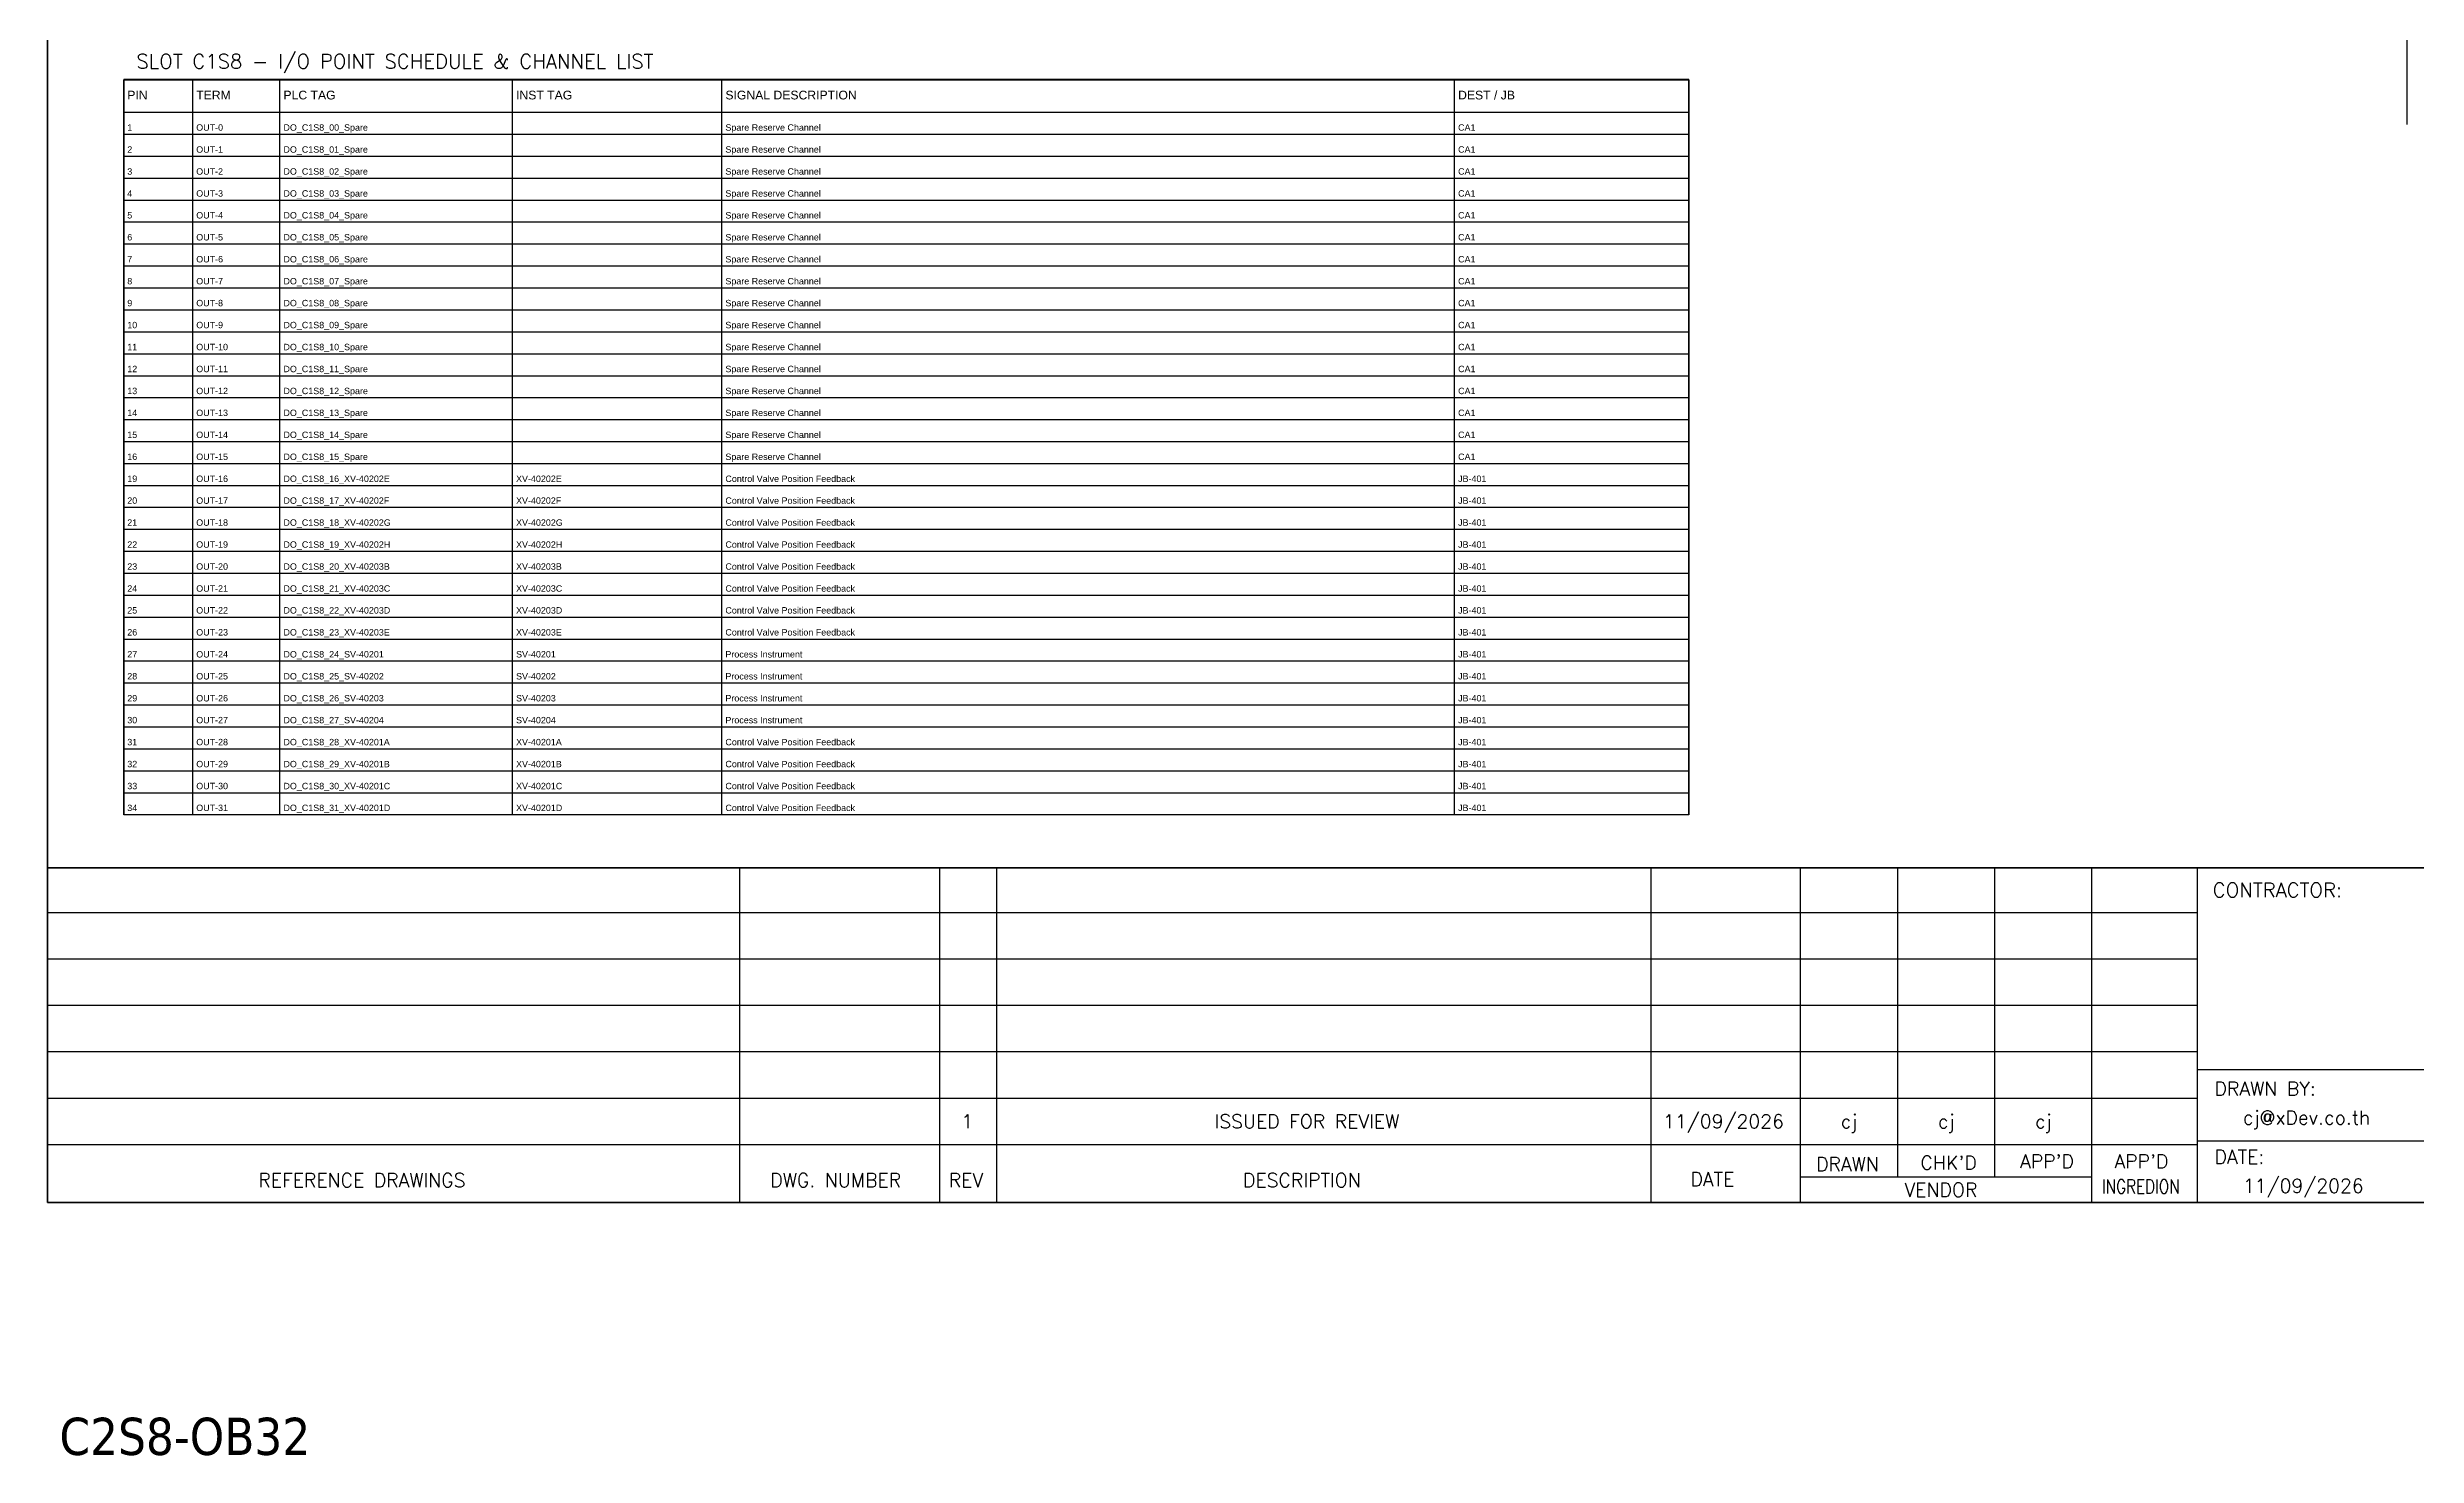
# Model space of a CAD drawing. Header units: millimetres. Extents: x 0 to 62600, y 0 to 14837.
# Drawn here: x 33546 to 35584, y 11799 to 13011 of the extents above; entities that cross this region are included whole.
import ezdxf
from ezdxf.enums import TextEntityAlignment as Align

# ---------------------------------------------------------------- set-up
doc = ezdxf.new("R2010")
doc.units = ezdxf.units.MM
for name, color, linetype in [('GT_1', 9, 'Continuous'), ('HELPPOINT', 7, 'Continuous'), ('MEMBER', 7, 'Continuous')]:
    doc.layers.add(name, color=color, linetype=linetype)
doc.layers.add('IE-WIRE', color=7, linetype='Continuous', lineweight=25)
doc.styles.add('ROMANS', font='romans.shx', dxfattribs={"width": 0.85, "height": 25})
doc.styles.get("Standard").update_dxf_attribs({"font": 'arial.ttf'})
doc.styles.add('Tahoma', font='')
doc.styles.get('Tahoma').set_extended_font_data('Tahoma')

msp = doc.modelspace()

# ---------------------------------------------------------------- linework, layer by layer
at = {"color": 7}
for p, q in [((33671.4, 12350.7), (33671.4, 12982.8)), ((33746.4, 12350.7), (33746.4, 12982.8)), ((33946.4, 12350.7), (33946.4, 12982.8)), ((34126.4, 12350.7), (34126.4, 12982.8)), ((34756.4, 12350.7), (34756.4, 12982.8)), ((33612.1, 12954.8), (34957.9, 12954.8))]:
    msp.add_line(p, q, dxfattribs=at)
at = {"color": 8}
for p, q in [((33612.1, 12935.9), (34957.9, 12935.9)), ((33612.1, 12917), (34957.9, 12917)), ((33612.1, 12898.1), (34957.9, 12898.1)), ((33612.1, 12879.2), (34957.9, 12879.2)), ((33612.1, 12860.4), (34957.9, 12860.4)), ((33612.1, 12841.5), (34957.9, 12841.5)), ((33612.1, 12822.6), (34957.9, 12822.6)), ((33612.1, 12803.7), (34957.9, 12803.7)), ((33612.1, 12784.9), (34957.9, 12784.9)), ((33612.1, 12766), (34957.9, 12766)), ((33612.1, 12747.1), (34957.9, 12747.1)), ((33612.1, 12728.2), (34957.9, 12728.2)), ((33612.1, 12709.3), (34957.9, 12709.3)), ((33612.1, 12690.5), (34957.9, 12690.5)), ((33612.1, 12671.6), (34957.9, 12671.6)), ((33612.1, 12652.7), (34957.9, 12652.7)), ((33612.1, 12633.8), (34957.9, 12633.8)), ((33612.1, 12615), (34957.9, 12615)), ((33612.1, 12596.1), (34957.9, 12596.1)), ((33612.1, 12577.2), (34957.9, 12577.2)), ((33612.1, 12558.3), (34957.9, 12558.3)), ((33612.1, 12539.4), (34957.9, 12539.4)), ((33612.1, 12520.6), (34957.9, 12520.6)), ((33612.1, 12501.7), (34957.9, 12501.7)), ((33612.1, 12482.8), (34957.9, 12482.8)), ((33612.1, 12463.9), (34957.9, 12463.9)), ((33612.1, 12445), (34957.9, 12445)), ((33612.1, 12426.2), (34957.9, 12426.2)), ((33612.1, 12407.3), (34957.9, 12407.3)), ((33612.1, 12388.4), (34957.9, 12388.4)), ((33612.1, 12369.5), (34957.9, 12369.5))]:
    msp.add_line(p, q, dxfattribs=at)
at = {"color": 7}
msp.add_lwpolyline([(33612.1, 12350.7), (34957.9, 12350.7), (34957.9, 12982.8), (33612.1, 12982.8), (33612.1, 12350.7)], dxfattribs=at)
msp.add_lwpolyline([(33612.1, 12982.7), (34957.9, 12982.7), (34957.9, 12350.6), (33612.1, 12350.6)], close=True)
at = {"layer": 'GT_1', "color": 4}
for p, q in [((34141.8, 12016.9), (34141.8, 12305)), ((34313.7, 12016.9), (34313.7, 12305)), ((34362.9, 12016.9), (34362.9, 12305)), ((34925.5, 12016.9), (34925.5, 12305)), ((35053.8, 12016.9), (35053.8, 12305)), ((35137.4, 12038.7), (35137.4, 12305)), ((35220.9, 12038.7), (35220.9, 12305)), ((35304.2, 12016.9), (35304.2, 12305)), ((35395.2, 12016.9), (35395.2, 12305)), ((35395.2, 12266.2), (33546.4, 12266.2)), ((35395.2, 12226.4), (33546.4, 12226.4)), ((35395.2, 12186.4), (33546.4, 12186.4)), ((35395.2, 12146.5), (33546.4, 12146.5)), ((36182.2, 12131.2), (35395.2, 12131.2)), ((35395.2, 12106.6), (33546.4, 12106.6)), ((35395.1, 12066.7), (33546.4, 12066.7)), ((36182.2, 12069.7), (35395.2, 12069.7)), ((35304.2, 12038.7), (35053.8, 12038.7))]:
    msp.add_line(p, q, dxfattribs=at)
at = {"layer": 'HELPPOINT', "color": 4, "lineweight": 35}
for p, q in [((33546.4, 12016.9), (33546.4, 14721.1)), ((33546.4, 12016.9), (33546.4, 14721.1)), ((37439.7, 12016.9), (33546.4, 12016.9)), ((37439.7, 12016.9), (33546.4, 12016.9))]:
    msp.add_line(p, q, dxfattribs=at)
at = {"layer": 'IE-WIRE', "color": 4, "ltscale": 25.4}
msp.add_line((35575.2, 14423.7), (35575.2, 12944.1), dxfattribs=at)
at = {"layer": 'MEMBER', "color": 4, "lineweight": 35}
msp.add_line((33546.4, 12305), (37439.7, 12305), dxfattribs=at)
msp.add_line((33546.4, 12305), (37439.7, 12305), dxfattribs=at)

# ---------------------------------------------------------------- texts
at = {"color": 3}
for s, p in [('PIN', (33615.1, 12965.8)), ('TERM', (33674.4, 12965.8)), ('PLC TAG', (33749.4, 12965.8)), ('INST TAG', (33949.4, 12965.8)), ('SIGNAL DESCRIPTION', (34129.4, 12965.8)), ('DEST / JB', (34759.4, 12965.8))]:
    msp.add_text(s, height=7.5, dxfattribs=at).set_placement(p)
at = {"color": 7}
for s, p in [('1', (33615.1, 12938.9)), ('OUT-0', (33674.4, 12938.9)), ('DO_C1S8_00_Spare', (33749.4, 12938.9)), ('Spare Reserve Channel', (34129.4, 12938.9)), ('CA1', (34759.4, 12938.9)), ('2', (33615.1, 12920)), ('OUT-1', (33674.4, 12920)), ('DO_C1S8_01_Spare', (33749.4, 12920)), ('Spare Reserve Channel', (34129.4, 12920)), ('CA1', (34759.4, 12920)), ('3', (33615.1, 12901.1)), ('OUT-2', (33674.4, 12901.1)), ('DO_C1S8_02_Spare', (33749.4, 12901.1)), ('Spare Reserve Channel', (34129.4, 12901.1)), ('CA1', (34759.4, 12901.1)), ('4', (33615.1, 12882.2)), ('OUT-3', (33674.4, 12882.2)), ('DO_C1S8_03_Spare', (33749.4, 12882.2)), ('Spare Reserve Channel', (34129.4, 12882.2)), ('CA1', (34759.4, 12882.2)), ('5', (33615.1, 12863.4)), ('OUT-4', (33674.4, 12863.4)), ('DO_C1S8_04_Spare', (33749.4, 12863.4)), ('Spare Reserve Channel', (34129.4, 12863.4)), ('CA1', (34759.4, 12863.4)), ('6', (33615.1, 12844.5)), ('OUT-5', (33674.4, 12844.5)), ('DO_C1S8_05_Spare', (33749.4, 12844.5)), ('Spare Reserve Channel', (34129.4, 12844.5)), ('CA1', (34759.4, 12844.5)), ('7', (33615.1, 12825.6)), ('OUT-6', (33674.4, 12825.6)), ('DO_C1S8_06_Spare', (33749.4, 12825.6)), ('Spare Reserve Channel', (34129.4, 12825.6)), ('CA1', (34759.4, 12825.6)), ('8', (33615.1, 12806.7)), ('9', (33615.1, 12787.9)), ('OUT-7', (33674.4, 12806.7)), ('OUT-8', (33674.4, 12787.9)), ('DO_C1S8_07_Spare', (33749.4, 12806.7)), ('DO_C1S8_08_Spare', (33749.4, 12787.9)), ('Spare Reserve Channel', (34129.4, 12806.7)), ('Spare Reserve Channel', (34129.4, 12787.9)), ('CA1', (34759.4, 12806.7)), ('CA1', (34759.4, 12787.9)), ('10', (33615.1, 12769)), ('OUT-9', (33674.4, 12769)), ('DO_C1S8_09_Spare', (33749.4, 12769)), ('Spare Reserve Channel', (34129.4, 12769)), ('CA1', (34759.4, 12769)), ('11', (33615.1, 12750.1)), ('OUT-10', (33674.4, 12750.1)), ('DO_C1S8_10_Spare', (33749.4, 12750.1)), ('Spare Reserve Channel', (34129.4, 12750.1)), ('CA1', (34759.4, 12750.1)), ('12', (33615.1, 12731.2)), ('OUT-11', (33674.4, 12731.2)), ('DO_C1S8_11_Spare', (33749.4, 12731.2)), ('Spare Reserve Channel', (34129.4, 12731.2)), ('CA1', (34759.4, 12731.2)), ('13', (33615.1, 12712.3)), ('OUT-12', (33674.4, 12712.3)), ('DO_C1S8_12_Spare', (33749.4, 12712.3)), ('Spare Reserve Channel', (34129.4, 12712.3)), ('CA1', (34759.4, 12712.3)), ('14', (33615.1, 12693.5)), ('OUT-13', (33674.4, 12693.5)), ('DO_C1S8_13_Spare', (33749.4, 12693.5)), ('Spare Reserve Channel', (34129.4, 12693.5)), ('CA1', (34759.4, 12693.5)), ('15', (33615.1, 12674.6)), ('OUT-14', (33674.4, 12674.6)), ('DO_C1S8_14_Spare', (33749.4, 12674.6)), ('Spare Reserve Channel', (34129.4, 12674.6)), ('CA1', (34759.4, 12674.6)), ('16', (33615.1, 12655.7)), ('OUT-15', (33674.4, 12655.7)), ('DO_C1S8_15_Spare', (33749.4, 12655.7)), ('Spare Reserve Channel', (34129.4, 12655.7)), ('CA1', (34759.4, 12655.7)), ('19', (33615.1, 12636.8)), ('OUT-16', (33674.4, 12636.8)), ('DO_C1S8_16_XV-40202E', (33749.4, 12636.8)), ('XV-40202E', (33949.4, 12636.8)), ('Control Valve Position Feedback', (34129.4, 12636.8)), ('JB-401', (34759.4, 12636.8)), ('20', (33615.1, 12618)), ('OUT-17', (33674.4, 12618)), ('DO_C1S8_17_XV-40202F', (33749.4, 12618)), ('XV-40202F', (33949.4, 12618)), ('Control Valve Position Feedback', (34129.4, 12618)), ('JB-401', (34759.4, 12618)), ('21', (33615.1, 12599.1)), ('OUT-18', (33674.4, 12599.1)), ('DO_C1S8_18_XV-40202G', (33749.4, 12599.1)), ('XV-40202G', (33949.4, 12599.1)), ('Control Valve Position Feedback', (34129.4, 12599.1)), ('JB-401', (34759.4, 12599.1)), ('22', (33615.1, 12580.2)), ('OUT-19', (33674.4, 12580.2)), ('DO_C1S8_19_XV-40202H', (33749.4, 12580.2)), ('XV-40202H', (33949.4, 12580.2)), ('Control Valve Position Feedback', (34129.4, 12580.2)), ('JB-401', (34759.4, 12580.2)), ('23', (33615.1, 12561.3)), ('OUT-20', (33674.4, 12561.3)), ('DO_C1S8_20_XV-40203B', (33749.4, 12561.3)), ('XV-40203B', (33949.4, 12561.3)), ('Control Valve Position Feedback', (34129.4, 12561.3)), ('JB-401', (34759.4, 12561.3)), ('24', (33615.1, 12542.4)), ('25', (33615.1, 12523.6)), ('OUT-21', (33674.4, 12542.4)), ('OUT-22', (33674.4, 12523.6)), ('DO_C1S8_21_XV-40203C', (33749.4, 12542.4)), ('DO_C1S8_22_XV-40203D', (33749.4, 12523.6)), ('XV-40203C', (33949.4, 12542.4)), ('XV-40203D', (33949.4, 12523.6)), ('Control Valve Position Feedback', (34129.4, 12542.4)), ('Control Valve Position Feedback', (34129.4, 12523.6)), ('JB-401', (34759.4, 12542.4)), ('JB-401', (34759.4, 12523.6)), ('26', (33615.1, 12504.7)), ('OUT-23', (33674.4, 12504.7)), ('DO_C1S8_23_XV-40203E', (33749.4, 12504.7)), ('XV-40203E', (33949.4, 12504.7)), ('Control Valve Position Feedback', (34129.4, 12504.7)), ('JB-401', (34759.4, 12504.7)), ('27', (33615.1, 12485.8)), ('OUT-24', (33674.4, 12485.8)), ('DO_C1S8_24_SV-40201', (33749.4, 12485.8)), ('SV-40201', (33949.4, 12485.8)), ('Process Instrument', (34129.4, 12485.8)), ('JB-401', (34759.4, 12485.8)), ('28', (33615.1, 12466.9)), ('OUT-25', (33674.4, 12466.9)), ('DO_C1S8_25_SV-40202', (33749.4, 12466.9)), ('SV-40202', (33949.4, 12466.9)), ('Process Instrument', (34129.4, 12466.9)), ('JB-401', (34759.4, 12466.9)), ('29', (33615.1, 12448)), ('OUT-26', (33674.4, 12448)), ('DO_C1S8_26_SV-40203', (33749.4, 12448)), ('SV-40203', (33949.4, 12448)), ('Process Instrument', (34129.4, 12448)), ('JB-401', (34759.4, 12448)), ('30', (33615.1, 12429.2)), ('OUT-27', (33674.4, 12429.2)), ('DO_C1S8_27_SV-40204', (33749.4, 12429.2)), ('SV-40204', (33949.4, 12429.2)), ('Process Instrument', (34129.4, 12429.2)), ('JB-401', (34759.4, 12429.2)), ('31', (33615.1, 12410.3)), ('OUT-28', (33674.4, 12410.3)), ('DO_C1S8_28_XV-40201A', (33749.4, 12410.3)), ('XV-40201A', (33949.4, 12410.3)), ('Control Valve Position Feedback', (34129.4, 12410.3)), ('JB-401', (34759.4, 12410.3)), ('32', (33615.1, 12391.4)), ('OUT-29', (33674.4, 12391.4)), ('DO_C1S8_29_XV-40201B', (33749.4, 12391.4)), ('XV-40201B', (33949.4, 12391.4)), ('Control Valve Position Feedback', (34129.4, 12391.4)), ('JB-401', (34759.4, 12391.4)), ('33', (33615.1, 12372.5)), ('OUT-30', (33674.4, 12372.5)), ('DO_C1S8_30_XV-40201C', (33749.4, 12372.5)), ('XV-40201C', (33949.4, 12372.5)), ('Control Valve Position Feedback', (34129.4, 12372.5)), ('JB-401', (34759.4, 12372.5)), ('34', (33615.1, 12353.7)), ('OUT-31', (33674.4, 12353.7)), ('DO_C1S8_31_XV-40201D', (33749.4, 12353.7)), ('XV-40201D', (33949.4, 12353.7)), ('Control Valve Position Feedback', (34129.4, 12353.7)), ('JB-401', (34759.4, 12353.7))]:
    msp.add_text(s, height=5.5, dxfattribs=at).set_placement(p)
at = {"color": 2, "style": 'Tahoma'}
msp.add_text('C2S8-OB32', height=32, dxfattribs=at).set_placement((33556.8, 11799.9))
at = {"layer": 'MEMBER', "color": 4, "ltscale": 0.8, "style": 'ROMANS'}
for s, height, p in [('SLOT C1S8 - I/O POINT SCHEDULE & CHANNEL LIST', 12.35, (33623, 12992.4)), ('CONTRACTOR:', 12.35, (35408.3, 12279.6)), ('DRAWN BY:', 11.88, (35409.8, 12109)), ('cj@xDev.co.th', 11.875, (35434.2, 12084.1)), ('DATE:', 11.88, (35409.8, 12050.4)), ('REFERENCE DRAWINGS', 11.875, (33727.8, 12030.3)), ('DWG. NUMBER', 11.875, (34168, 12030.3)), ('REV', 11.88, (34321.5, 12030.3)), ('DESCRIPTION', 11.875, (34574.4, 12030.3)), ('DATE', 11.88, (34959.2, 12031.1)), ('DRAWN', 11.88, (35067.2, 12044.1)), ("CHK'D", 11.88, (35157, 12045.3)), ("APP'D", 11.88, (35242.6, 12046.5)), ("APP'D", 11.88, (35323.8, 12046.5)), ('VENDOR', 11.88, (35143.3, 12022)), ('11/09/2026', 11.88, (35434.2, 12025.4))]:
    msp.add_text(s, height=height, dxfattribs=at).set_placement(p)
for s, height, p in [('1', 11.9, (34337.3, 12086.8)), ('ISSUED FOR REVIEW', 11.875, (34629.4, 12086.8)), ('11/09/2026', 11.88, (34987.6, 12086.8)), ('cj', 11.88, (35095.5, 12086.8)), ('cj', 11.88, (35179.1, 12086.8)), ('cj', 11.88, (35262.6, 12086.8))]:
    msp.add_text(s, height=height, dxfattribs=at).set_placement(p, align=Align.MIDDLE_CENTER)
at = {"layer": 'MEMBER', "color": 4, "ltscale": 0.8, "style": 'ROMANS', "width": 0.8}
msp.add_text('INGREDION', height=11.88, dxfattribs=at).set_placement((35313, 12024.8))

doc.saveas('drawing.dxf')
